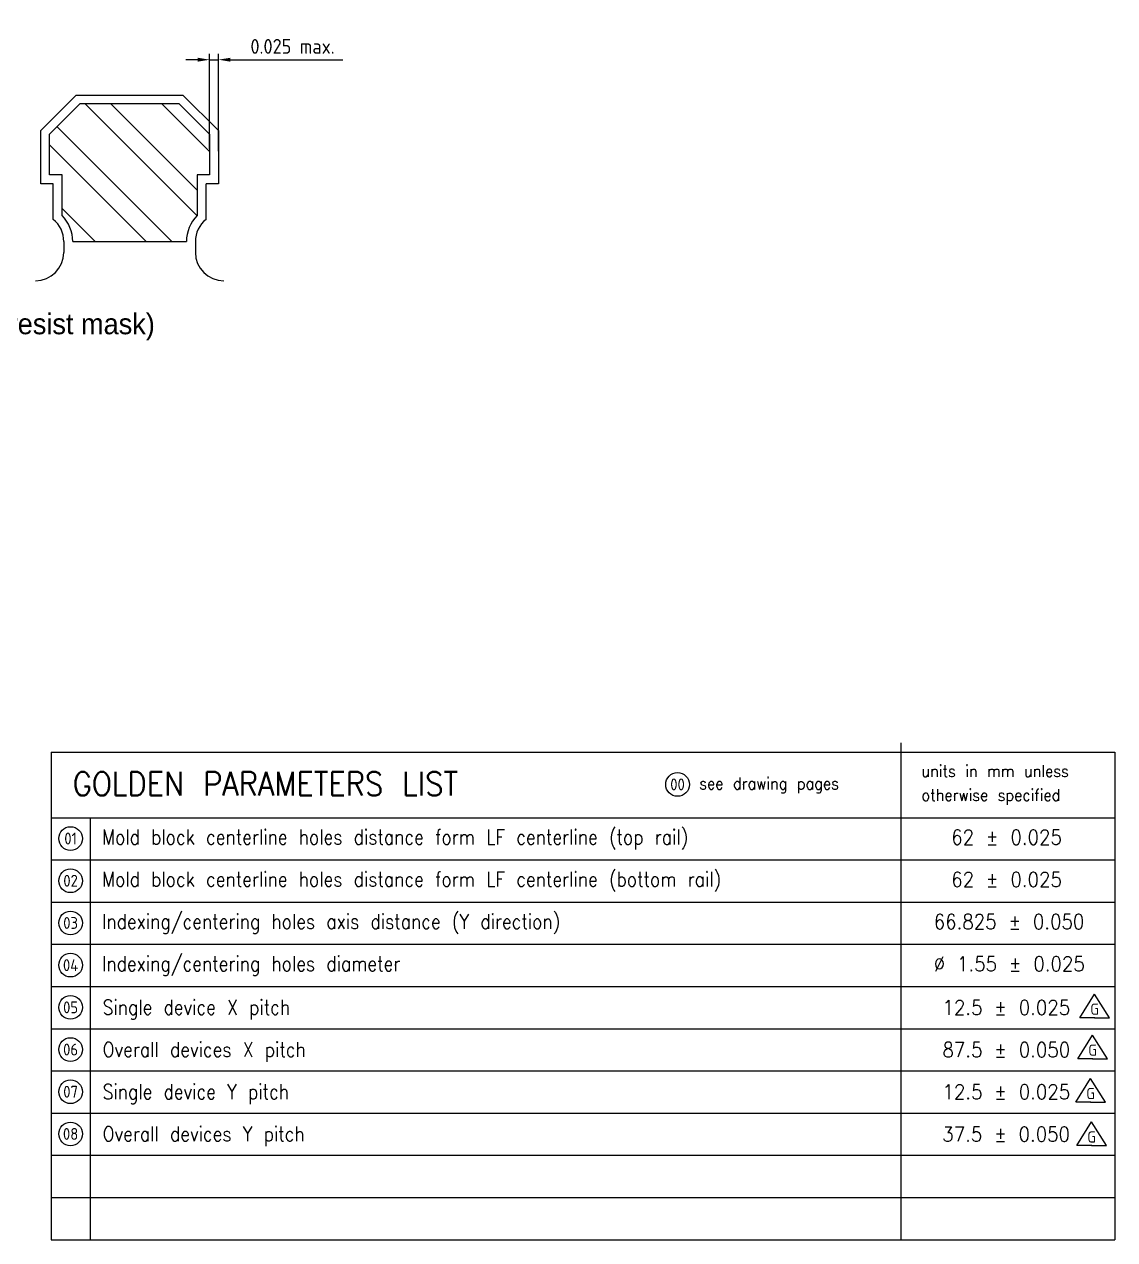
# Model space of a CAD drawing. Extents: x 1080 to 1444, y -13 to 207.
# Drawn here: x 1260.4 to 1444.4, y 1.5 to 206.7 of the extents above; entities that cross this region are included whole.
import ezdxf
from ezdxf.enums import TextEntityAlignment as Align

# ---------------------------------------------------------------- set-up
doc = ezdxf.new("R2010")
doc.units = 0
doc.linetypes.add('AXES', pattern=[2, 1.25, -0.25, 0.25, -0.25])
doc.linetypes.add('CONTINU', pattern=[0])
for name, color, linetype, lineweight in [('AXIS', 4, 'AXES', 25), ('DIMENSIONS', 3, 'Continuous', 25), ('NOTES', 6, 'CONTINU', 25)]:
    doc.layers.add(name, color=color, linetype=linetype, lineweight=lineweight)
for name, color, linetype in [('leadframe', 7, 'Continuous'), ('silver', 9, 'Continuous'), ('top leadframe', 5, 'Continuous')]:
    doc.layers.add(name, color=color, linetype=linetype)
doc.styles.add('CONVERTER_1', font='txt.shx', dxfattribs={"width": 0.9})
doc.styles.get("Standard").update_dxf_attribs({"font": 'ISOCP.SHX', "bigfont": 'bigfont.shx'})
doc.dimstyles.new('ST standard$0', dxfattribs={"dimtxt": 2.5, "dimasz": 2, "dimexe": 1, "dimexo": 1, "dimgap": 1, "dimtad": 1, "dimdec": 3, "dimdsep": 46, "dimtxsty": 'STANDARD', "dimcen": 0, "dimclrd": 3, "dimclre": 3, "dimclrt": 1, "dimadec": 0, "dimazin": 2, "dimtol": 1, "dimtp": 0.1, "dimtm": 0.1, "dimtfac": 0.8, "dimtdec": 3, "dimtmove": 0, "dimatfit": 3, "dimfxl": 1, "dimtolj": 2, "dimlwd": -1, "dimlwe": -1, "dimarcsym": 1})

# ---------------------------------------------------------------- blocks, each defined once
blk = doc.blocks.new('silver on lead top new upper')
at = {"layer": 'silver', "ltscale": 50}
h = blk.add_hatch(dxfattribs=at)
h.set_pattern_fill('ANSI32', color=256, scale=0.96, angle=270)
h.set_pattern_definition([(315, (1509.569, -7024.408), (6.465784, 6.465784), []), (315, (1509.569, -7028.718), (6.465784, 6.465784), [])])
h.paths.add_polyline_path([(13.5, -5.12), (8.38, 0), (-8.38, 0), (-13.5, -5.12), (-13.5, -12), (-11.4, -12), (-11.4, -18.84, -0.196262), (-9.6, -23.25), (9.6, -23.25, -0.196262), (11.4, -18.84), (11.4, -12), (13.5, -12)])
at = {"layer": 'silver'}
blk.add_line((8.38, 0), (-8.38, 0), dxfattribs=at)
at = {"layer": 'silver', "ltscale": 50}
for p, q in [((8.38, 0), (13.5, -5.12)), ((-13.5, -5.12), (-8.38, 0)), ((-13.5, -12), (-13.5, -5.12)), ((13.5, -5.12), (13.5, -12)), ((-11.4, -12), (-13.5, -12)), ((-11.4, -18.84), (-11.4, -12)), ((11.4, -12), (11.4, -18.84)), ((13.5, -12), (11.4, -12)), ((-9.6, -23.25), (9.6, -23.25))]:
    blk.add_line(p, q, dxfattribs=at)
for centre, start, end in [((-15.9, -23.25), 0, 44.4153), ((15.9, -23.25), 135.5847, 180)]:
    blk.add_arc(centre, 6.3, start, end, dxfattribs=at)
blk = doc.blocks.new('*D8')
at = {"layer": 'Defpoints', "color": 0, "ltscale": 50, "transparency": 16777216}
for p in [(1291.66, 200.71), (1291.66, 184.69), (1293.16, 184.25)]:
    blk.add_point(p, dxfattribs=at)
at = {"layer": 'DIMENSIONS', "color": 3, "linetype": 'ByBlock', "ltscale": 50, "transparency": 16777216}
for p, q in [((1291.66, 185.69), (1291.66, 201.71)), ((1293.16, 185.25), (1293.16, 201.71)), ((1289.66, 200.71), (1287.66, 200.71)), ((1291.66, 200.71), (1293.16, 200.71)), ((1295.16, 200.71), (1314.16, 200.71))]:
    blk.add_line(p, q, dxfattribs=at)
at = {"layer": 'DIMENSIONS', "color": 3, "ltscale": 50, "transparency": 16777216}
for points in [[(1289.66, 201.04), (1289.66, 200.38), (1291.66, 200.71)], [(1295.16, 201.04), (1295.16, 200.38), (1293.16, 200.71)]]:
    blk.add_solid(points, dxfattribs=at)
at = {"layer": 'DIMENSIONS', "color": 1, "ltscale": 50, "transparency": 16777216, "insert": (1305.66, 202.96), "char_height": 2.5, "attachment_point": 5}
blk.add_mtext('\\A2;0.025 max.', dxfattribs=at)
blk = doc.blocks.new('lead top new 1')
at = {"layer": 'top leadframe', "ltscale": 50}
for p, q in [((0.015, 0.423), (0.115, 0.523)), ((0.115, 0.523), (0.415, 0.523)), ((0.415, 0.523), (0.515, 0.423)), ((0.015, 0.273), (0.015, 0.423)), ((0.515, 0.423), (0.515, 0.273)), ((0.05, 0.273), (0.015, 0.273)), ((0.05, 0.173), (0.05, 0.273)), ((0.48, 0.173), (0.48, 0.273)), ((0.515, 0.273), (0.48, 0.273)), ((0.08, 0.1106), (0.08, 0.08)), ((0.45, 0.1106), (0.45, 0.08))]:
    blk.add_line(p, q, dxfattribs=at)
for centre, start, end in [((0, 0.1106), 0, 51.3178), ((0.53, 0.1106), 128.6822, 180), ((0, 0.08), 270, 0), ((0.53, 0.08), 180, 270)]:
    blk.add_arc(centre, 0.08, start, end, dxfattribs=at)
blk = doc.blocks.new('rev7 G')
at = {"layer": 'DIMENSIONS', "ltscale": 50}
for points in [[(2.53, 0), (0, 0), (2.51, 3.99)], [(2.49, 0), (5.01, 0), (2.51, 3.99)]]:
    blk.add_lwpolyline(points, dxfattribs=at)
blk.add_text('G', height=1.88, dxfattribs=at).set_placement((1.79, 0.51))

msp = doc.modelspace()

# ---------------------------------------------------------------- linework, layer by layer
at = {"layer": 'DIMENSIONS', "ltscale": 50}
for centre in [(1370.6388, 78.344), (1268.1983, 69.2046), (1268.1983, 62.0796), (1268.1983, 54.9546), (1268.1983, 47.8296), (1268.1983, 40.7046), (1268.1983, 33.5796), (1268.1983, 26.4546), (1268.1983, 19.3296)]:
    msp.add_circle(centre, 2, dxfattribs=at)
at = {"layer": 'NOTES', "linetype": 'Continuous'}
for p, q in [((1408.3394, 85.3777), (1408.3394, 1.4743)), ((1264.9042, 83.7811), (1264.9042, 1.4743)), ((1264.9042, 83.7811), (1444.4247, 83.7811)), ((1444.4247, 83.7811), (1444.4247, 1.4743)), ((1264.9042, 72.7243), (1444.4247, 72.7243)), ((1271.5001, 72.7243), (1271.5001, 1.4743)), ((1264.9042, 65.5993), (1444.4247, 65.5993)), ((1264.9042, 58.4743), (1444.4247, 58.4743)), ((1264.9042, 51.3493), (1444.4247, 51.3493)), ((1264.9042, 44.2243), (1444.4247, 44.2243)), ((1264.9042, 37.0993), (1444.4247, 37.0993)), ((1264.9042, 29.9743), (1444.4247, 29.9743)), ((1264.9042, 22.8493), (1444.4247, 22.8493)), ((1264.9042, 15.7243), (1444.4247, 15.7243)), ((1264.9042, 8.5993), (1444.4247, 8.5993)), ((1264.9042, 1.4743), (1444.4247, 1.4743))]:
    msp.add_line(p, q, dxfattribs=at)

# ---------------------------------------------------------------- block references
at = {"layer": 'AXIS'}
msp.add_blockref('silver on lead top new upper', (1278.157, 193.251), dxfattribs=at)
at = {"layer": 'leadframe', "ltscale": 50}
for p in [(1438.5332, 38.9491), (1438.1956, 32.0344), (1437.8581, 24.698), (1438.0268, 17.3616)]:
    msp.add_blockref('rev7 G', p, dxfattribs=at)
at = {"layer": 'silver', "ltscale": 50, "xscale": 60, "yscale": 60, "zscale": 60}
msp.add_blockref('lead top new 1', (1262.257, 163.371), dxfattribs=at)

# ---------------------------------------------------------------- texts
at = {"layer": 'DIMENSIONS', "ltscale": 50}
for s, p in [('00', (1370.6388, 78.344)), ('01', (1268.1983, 69.2046)), ('02', (1268.1983, 62.0796)), ('03', (1268.1983, 54.9546)), ('04', (1268.1983, 47.8296)), ('05', (1268.1983, 40.7046)), ('06', (1268.1983, 33.5796)), ('07', (1268.1983, 26.4546)), ('08', (1268.1983, 19.3296))]:
    msp.add_text(s, height=2, dxfattribs=at).set_placement(p, align=Align.MIDDLE_CENTER)
at = {"layer": 'NOTES', "style": 'CONVERTER_1'}
for s, height, width, p in [('GOLDEN PARAMETERS LIST', 4, 0.9, (1268.5485, 76.4479)), ('units in mm unless', 2, 0.9, (1411.8111, 79.6018)), ('see drawing pages', 2, 0.9, (1374.2974, 77.5128)), ('otherwise specified', 2, 0.9, (1411.8111, 75.5542)), ('Mold block centerline holes distance form LF centerline (top rail) ', 2.5, 0.85, (1273.5172, 68.2073)), ('62 ± 0.025', 2.5, 0.9, (1416.8441, 68.1704)), ('Mold block centerline holes distance form LF centerline (bottom rail) ', 2.5, 0.85, (1273.5172, 61.0823)), ('62 ± 0.025', 2.5, 0.9, (1416.8441, 61.0454)), ('Indexing/centering holes axis distance (Y direction) ', 2.5, 0.85, (1273.5172, 53.9573)), ('66.825 ± 0.050', 2.5, 0.9, (1413.8827, 53.9204)), ('Indexing/centering holes diameter ', 2.5, 0.85, (1273.5172, 46.8323)), ('%%C 1.55 ± 0.025', 2.5, 0.9, (1413.8827, 46.7954)), ('Single device X pitch ', 2.5, 0.85, (1273.6066, 39.4635)), ('12.5 ± 0.025', 2.5, 0.9, (1415.3599, 39.4266)), ('Overall devices X pitch ', 2.5, 0.85, (1273.6066, 32.3385)), ('87.5 ± 0.050', 2.5, 0.9, (1415.3599, 32.3016)), ('Single device Y pitch ', 2.5, 0.85, (1273.6066, 25.2135)), ('12.5 ± 0.025', 2.5, 0.9, (1415.3599, 25.1766)), ('Overall devices Y pitch ', 2.5, 0.85, (1273.6066, 18.0885)), ('37.5 ± 0.050', 2.5, 0.9, (1415.3202, 18.0516))]:
    msp.add_text(s, height=height, dxfattribs=dict(at, width=width)).set_placement(p)
at = {"layer": 'NOTES', "insert": (1224.663, 157.856), "char_height": 3.5, "attachment_point": 1}
msp.add_mtext_dynamic_manual_height_columns('{\\fPMingLiU|b0|i0|c0|p18;(Only in case of resist mask)}', width=83.861183, gutter_width=12.5, heights=[0], dxfattribs=at)

# ---------------------------------------------------------------- dimensions: what is measured, and where the dimension line sits
at = {"layer": 'DIMENSIONS', "ltscale": 50}
dim = msp.add_linear_dim(base=(1291.657, 200.7096), p1=(1293.157, 184.251), p2=(1291.657, 184.6903), dimstyle='ST standard$0', override={"dimlfac": 0.016667, "dimpost": ' max.', "dimtol": 0}, dxfattribs=at)
dim.commit()
dim.dimension.update_dxf_attribs({"geometry": '*D8', "text_midpoint": (1305.658, 200.7096), "dimtype": 128})

doc.saveas('drawing.dxf')
